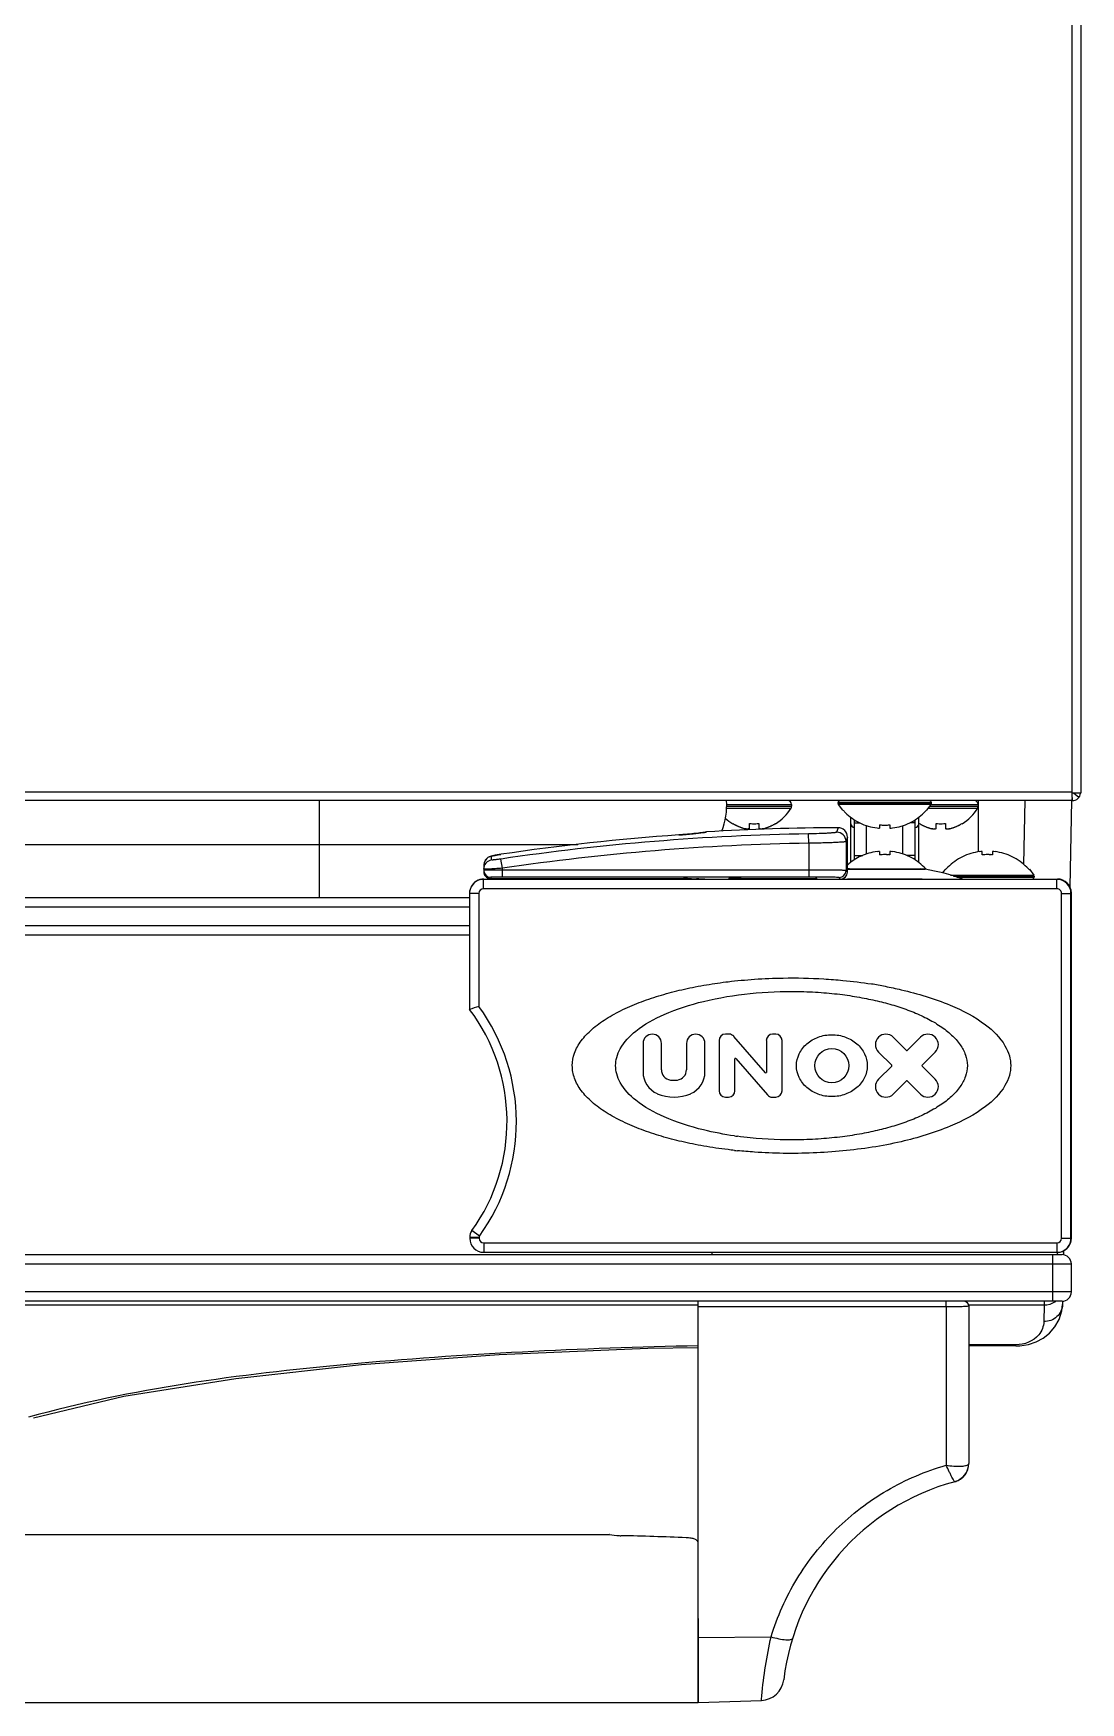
# Model space of a CAD drawing. Header units: millimetres. Extents: x 406 to 4339, y 342 to 2993.
# Drawn here: x 3182.7 to 3295, y 341.8 to 520.6 of the extents above; entities that cross this region are included whole.
import ezdxf

# ---------------------------------------------------------------- set-up
doc = ezdxf.new("R2010")
doc.units = ezdxf.units.MM
doc.header["$LTSCALE"] = 256.666667
doc.layers.get('0').update_dxf_attribs({"linetype": 'CONTINUOUS'})
doc.layers.add('ASSI', color=7, linetype='CONTINUOUS')
doc.layers.add('GEOM', color=7, linetype='CONTINUOUS')

msp = doc.modelspace()

# ---------------------------------------------------------------- linework, layer by layer
at = {"color": 9, "linetype": 'Continuous'}
for p, q in [((3294.08, 439.33), (3294.08, 987.53)), ((3294.08, 439.33), (2695.88, 439.33)), ((3213.35, 438.43), (3213.35, 428.03)), ((3278.98, 438.23), (3268.98, 438.23)), ((3288.98, 438.43), (3288.86, 431.62)), ((3278.98, 438.11), (3268.98, 438.11)), ((3278.94, 438), (3269.01, 438)), ((3270.33, 431.81), (3270.33, 436.64)), ((3277.63, 431.81), (3277.63, 436.64)), ((3270.73, 436.06), (3270.73, 436.36)), ((3270.73, 436.06), (3271.26, 436.06)), ((3270.73, 432.56), (3270.73, 436.06)), ((3272.03, 432.71), (3272.03, 435.74)), ((3275.93, 432.71), (3275.93, 435.74)), ((3277.22, 436.06), (3276.69, 436.06)), ((3277.23, 436.06), (3277.23, 436.36)), ((3277.23, 432.56), (3277.23, 436.06)), ((3277.68, 435.95), (3277.68, 435.98)), ((2748.88, 433.73), (3241.07, 433.73)), ((3270.73, 432.56), (3271.61, 432.56)), ((3270.73, 432.09), (3270.73, 432.56)), ((3276.43, 432.56), (3276.34, 432.56)), ((3277.23, 432.56), (3276.43, 432.56)), ((3277.23, 432.09), (3277.23, 432.56)), ((3281.01, 430.45), (3289.94, 430.45)), ((3281.35, 430.34), (3289.98, 430.34)), ((3281.71, 430.23), (3289.98, 430.23)), ((3229.46, 427.03), (2760.49, 427.03)), ((3229.46, 425.03), (2760.49, 425.03)), ((2695.98, 388.78), (3293.98, 388.78)), ((3291.98, 384.78), (3291.98, 389.78)), ((3293.98, 385.78), (2695.98, 385.78)), ((3291.07, 384.79), (3291.06, 384.36)), ((3280.56, 384.17), (3253.98, 384.17)), ((3280.56, 384.17), (3280.56, 367.21)), ((3291.06, 384.36), (3291.03, 382.6)), ((3288.04, 380.12), (3282.98, 380.12)), ((3288.04, 380), (3288.04, 380.12)), ((3253.98, 348.77), (3261.78, 348.83))]:
    msp.add_line(p, q, dxfattribs=at)
at = {"color": 7, "linetype": 'Continuous'}
for p, q in [((3294.98, 987.63), (3294.98, 439.23)), ((3293.98, 438.43), (2695.88, 438.43)), ((3283.98, 438.43), (3283.98, 438.03)), ((3293.98, 438.43), (3293.81, 429.2)), ((3294.08, 438.77), (3294.08, 439.33)), ((3294.98, 439.23), (3294.08, 439.23)), ((3294.08, 438.77), (3294.08, 438.43)), ((3294.78, 438.77), (3294.2, 439.23)), ((3269.48, 437.43), (3269.49, 437.43)), ((3269.48, 437.39), (3269.48, 437.43)), ((3278.46, 437.43), (3278.48, 437.43)), ((3278.48, 437.43), (3278.48, 437.39)), ((3283.98, 437.83), (3283.98, 433.03)), ((3257.68, 435.95), (3257.68, 435.98)), ((3259.48, 435.43), (3259.48, 435.98)), ((3260.48, 435.98), (3260.48, 435.43)), ((3262.28, 435.98), (3262.28, 435.95)), ((3273.43, 435.47), (3273.43, 435.84)), ((3274.53, 435.84), (3274.53, 435.47)), ((3279.48, 435.43), (3279.48, 435.98)), ((3280.48, 435.98), (3280.48, 435.43)), ((3282.28, 435.98), (3282.28, 435.95)), ((3273.43, 432.62), (3273.43, 432.99)), ((3274.53, 432.99), (3274.53, 432.62)), ((3284.43, 432.62), (3284.43, 432.99)), ((3285.53, 432.99), (3285.53, 432.62)), ((3278.48, 431.07), (3278.48, 431.05)), ((3280.48, 431.03), (3280.48, 431.07)), ((3289.48, 431.07), (3289.48, 431.03)), ((3292.44, 429.99), (3230.96, 429.99)), ((3277.98, 430.03), (3269.98, 430.03)), ((3280.49, 431.03), (3280.48, 431.03)), ((3289.48, 431.03), (3289.46, 431.03)), ((3229.46, 428.03), (2760.49, 428.03)), ((3229.46, 424.03), (2760.49, 424.03)), ((3293.98, 391.53), (3293.98, 401.01)), ((3255.48, 389.78), (3255.48, 390.03)), ((3292.48, 389.78), (3292.48, 390.03)), ((3293.13, 390.18), (3293.13, 389.78)), ((2696.98, 389.78), (3292.98, 389.78)), ((3293.98, 385.78), (3293.98, 388.78)), ((3292.98, 384.78), (2696.98, 384.78)), ((3253.98, 341.78), (3253.98, 384.78)), ((3293.04, 384.78), (3293.03, 384.45)), ((3282.98, 384.28), (3282.98, 367.39)), ((3292.21, 382.03), (3292.68, 382.83)), ((3292.68, 382.83), (3292.96, 383.76)), ((3292.96, 383.76), (3293.03, 384.45)), ((3290.95, 380.84), (3291.62, 381.37)), ((3291.62, 381.37), (3292.21, 382.03)), ((3232.64, 379.09), (3248.56, 379.75)), ((3248.56, 379.75), (3253.98, 379.84)), ((3288.04, 380), (3282.98, 380)), ((3288.04, 380), (3288.45, 380.02)), ((3288.45, 380.02), (3289.37, 380.16)), ((3289.37, 380.16), (3290.2, 380.44)), ((3290.2, 380.44), (3290.95, 380.84)), ((3204.4, 376.52), (3217.87, 378.02)), ((3217.87, 378.02), (3232.64, 379.09)), ((3192.38, 374.62), (3204.4, 376.52)), ((3182.7, 372.31), (3192.38, 374.62)), ((3253.98, 341.78), (3260.75, 342.01))]:
    msp.add_line(p, q, dxfattribs=at)
for centre, radius, start, end in [((3249.03, 437.97), 8, 339.455, 3.2946), ((3269.18, 438.23), 0.2, 90, 180), ((3278.78, 438.23), 0.2, 0, 90), ((3294.08, 439.33), 0.9, 270, 353.6203), ((3260.17, 440.05), 4.8, 226.7807, 238.6273), ((3259.78, 440.05), 4.8, 301.3727, 329.6988), ((3269.18, 438.11), 0.2, 180, 213.242), ((3273.78, 441.13), 5.67, 220.8174, 224.4834), ((3274.17, 441.13), 5.67, 315.5167, 319.1826), ((3278.78, 438.11), 0.2, 326.758, 360), ((3279.78, 440.05), 4.8, 301.3727, 329.6988), ((3260.16, 440.04), 4.75, 238.4659, 241.0313), ((3260.16, 440.03), 4.75, 241.0316, 241.9926), ((3260.16, 440.03), 4.75, 241.9926, 243.3187), ((3260.16, 440.03), 4.74, 243.3188, 244.4598), ((3260.15, 440.02), 4.74, 244.4598, 245.4278), ((3260.15, 440.02), 4.73, 245.4278, 246.6825), ((3260.15, 440.01), 4.73, 246.6826, 247.4526), ((3260.15, 440.01), 4.72, 247.4524, 248.9975), ((3260.15, 440), 4.72, 248.9977, 249.4819), ((3260.14, 439.99), 4.7, 249.4813, 251.5344), ((3260.14, 439.97), 4.68, 251.535, 252.6227), ((3260.13, 439.96), 4.67, 252.6228, 253.6051), ((3260.12, 439.93), 4.64, 253.6036, 255.6824), ((3259.23, 437.42), 2.01, 262.7259, 264.7415), ((3259.23, 437.4), 1.98, 264.7442, 265.3991), ((3259.23, 437.39), 1.97, 265.3984, 266.7833), ((3259.23, 437.38), 1.96, 266.7841, 267.6235), ((3259.23, 437.37), 1.96, 267.6234, 268.8455), ((3259.23, 437.37), 1.95, 268.8459, 270.9258), ((3259.23, 437.37), 1.95, 270.9261, 271.9964), ((3259.22, 437.38), 1.96, 271.9964, 273.0228), ((3259.22, 437.39), 1.97, 273.0233, 274.286), ((3259.22, 437.4), 1.98, 274.2856, 275.1372), ((3259.22, 437.42), 2.01, 275.1401, 277.2744), ((3259.98, 439.74), 3.79, 262.4006, 267.4511), ((3259.98, 439.72), 3.77, 267.455, 270), ((3259.98, 439.72), 3.77, 270, 272.545), ((3259.97, 439.74), 3.79, 272.5489, 277.5994), ((3260.73, 437.42), 2.01, 262.7256, 264.8598), ((3260.73, 437.4), 1.98, 264.8627, 265.7144), ((3260.73, 437.39), 1.97, 265.714, 266.9766), ((3260.73, 437.38), 1.96, 266.9771, 268.0037), ((3260.73, 437.37), 1.95, 268.0037, 269.0738), ((3260.73, 437.37), 1.95, 269.0741, 270.1995), ((3260.73, 437.37), 1.95, 270.1995, 271.1541), ((3260.73, 437.37), 1.95, 271.1545, 272.3767), ((3260.72, 437.38), 1.96, 272.3765, 273.2159), ((3260.72, 437.39), 1.97, 273.2167, 274.6016), ((3260.72, 437.4), 1.98, 274.6009, 275.2558), ((3260.72, 437.42), 2.01, 275.2585, 277.2741), ((3259.83, 439.93), 4.64, 284.3176, 286.3964), ((3259.82, 439.96), 4.67, 286.3949, 287.3772), ((3259.81, 439.97), 4.68, 287.3773, 288.465), ((3259.81, 439.99), 4.7, 288.4656, 290.5187), ((3259.8, 440), 4.72, 290.5181, 291.0023), ((3259.8, 440.01), 4.72, 291.0025, 292.5476), ((3259.8, 440.01), 4.73, 292.5474, 293.3174), ((3259.8, 440.02), 4.73, 293.3175, 294.5722), ((3259.8, 440.02), 4.74, 294.5722, 295.5402), ((3259.79, 440.03), 4.74, 295.5402, 296.6812), ((3259.79, 440.03), 4.75, 296.6813, 298.0074), ((3259.79, 440.03), 4.75, 298.0074, 298.9684), ((3259.79, 440.04), 4.75, 298.9687, 301.5341), ((3273.9, 441.79), 6.33, 263.1837, 265.7043), ((3273.97, 441.61), 5.8, 264.5771, 266.3852), ((3273.97, 441.63), 5.82, 266.3851, 268.1919), ((3273.98, 441.65), 5.84, 268.1917, 270.0001), ((3273.98, 441.63), 5.82, 269.9972, 275.4179), ((3274.05, 441.79), 6.33, 274.2958, 276.8163), ((3280.16, 440.03), 4.75, 241.9926, 243.3187), ((3280.16, 440.03), 4.74, 243.3188, 244.4598), ((3280.15, 440.02), 4.74, 244.4598, 245.4278), ((3280.15, 440.02), 4.73, 245.4278, 246.6825), ((3280.15, 440.01), 4.73, 246.6826, 247.4526), ((3280.15, 440.01), 4.72, 247.4524, 248.9975), ((3280.15, 440), 4.72, 248.9977, 249.4819), ((3280.14, 439.99), 4.7, 249.4813, 251.5344), ((3280.14, 439.97), 4.68, 251.535, 252.6227), ((3280.13, 439.96), 4.67, 252.6228, 253.6051), ((3280.12, 439.93), 4.64, 253.6036, 255.6824), ((3279.23, 437.42), 2.01, 262.7259, 264.7415), ((3279.23, 437.4), 1.98, 264.7442, 265.3991), ((3279.23, 437.39), 1.97, 265.3984, 266.7833), ((3279.23, 437.38), 1.96, 266.7841, 267.6235), ((3279.23, 437.37), 1.96, 267.6234, 268.8455), ((3279.23, 437.37), 1.95, 268.8459, 270.9258), ((3279.23, 437.37), 1.95, 270.9261, 271.9964), ((3279.22, 437.38), 1.96, 271.9964, 273.0228), ((3279.22, 437.39), 1.97, 273.0233, 274.286), ((3279.22, 437.4), 1.98, 274.2856, 275.1372), ((3279.22, 437.42), 2.01, 275.1401, 277.2744), ((3279.98, 439.74), 3.79, 262.4006, 267.4511), ((3279.98, 439.72), 3.77, 267.455, 272.545), ((3279.97, 439.74), 3.79, 272.5489, 277.5994), ((3280.73, 437.42), 2.01, 262.7256, 264.8598), ((3280.73, 437.4), 1.98, 264.8627, 265.7144), ((3280.73, 437.39), 1.97, 265.714, 266.9766), ((3280.73, 437.38), 1.96, 266.9771, 268.0037), ((3280.73, 437.37), 1.95, 268.0037, 269.0738), ((3280.73, 437.37), 1.95, 269.0741, 270.1995), ((3280.73, 437.37), 1.95, 270.1995, 271.1541), ((3280.73, 437.37), 1.95, 271.1545, 272.3767), ((3280.72, 437.38), 1.96, 272.3765, 273.2159), ((3280.72, 437.39), 1.97, 273.2167, 274.6016), ((3280.72, 437.4), 1.98, 274.6009, 275.2558), ((3280.72, 437.42), 2.01, 275.2585, 277.2741), ((3279.83, 439.93), 4.64, 284.3176, 286.3964), ((3279.82, 439.96), 4.67, 286.3949, 287.3772), ((3279.81, 439.97), 4.68, 287.3773, 288.465), ((3279.81, 439.99), 4.7, 288.4656, 290.5187), ((3279.8, 440), 4.72, 290.5181, 291.0023), ((3279.8, 440.01), 4.72, 291.0025, 292.5476), ((3279.8, 440.01), 4.73, 292.5474, 293.3174), ((3279.8, 440.02), 4.73, 293.3175, 294.5722), ((3279.8, 440.02), 4.74, 294.5722, 295.5402), ((3279.79, 440.03), 4.74, 295.5402, 296.6812), ((3279.79, 440.03), 4.75, 296.6813, 298.0074), ((3279.79, 440.03), 4.75, 298.0074, 298.9684), ((3279.79, 440.04), 4.75, 298.9687, 301.5341), ((3273.9, 426.67), 6.33, 94.2958, 96.8163), ((3274.05, 426.67), 6.33, 83.1837, 85.7043), ((3284.9, 426.67), 6.33, 94.2958, 96.8163), ((3285.05, 426.67), 6.33, 83.1837, 85.7043), ((3273.97, 426.82), 5.82, 89.9972, 95.4179), ((3273.98, 426.81), 5.84, 88.1917, 90.0001), ((3273.98, 426.82), 5.82, 86.3851, 88.1919), ((3273.98, 426.85), 5.8, 84.5771, 86.3852), ((3274.17, 427.33), 5.67, 42.3986, 44.4835), ((3274.17, 427.33), 5.66, 41.2659, 42.3987), ((3284.78, 427.33), 5.67, 135.5167, 139.1826), ((3284.97, 426.82), 5.82, 89.9972, 95.4179), ((3284.98, 426.81), 5.84, 88.1917, 90.0001), ((3284.98, 426.82), 5.82, 86.3851, 88.1919), ((3284.98, 426.85), 5.8, 84.5771, 86.3852), ((3285.17, 427.33), 5.67, 40.8174, 44.4834), ((3240.8, 443.11), 17.7, 312.3058, 312.4866), ((3289.78, 430.23), 0.2, 270, 360), ((3289.78, 430.34), 0.2, 0, 33.242), ((3292.44, 391.53), 1.51, 270.0151, 280.6683), ((3292.44, 391.52), 1.49, 280.6783, 281.288), ((3292.44, 391.53), 1.5, 281.2961, 0.0005), ((3292.48, 391.53), 1.5, 281.132, 360), ((3292.98, 388.78), 1, 0, 90), ((3282.48, 384.28), 0.5, 0, 89.9984), ((3292.98, 385.78), 1, 270, 360), ((3280.98, 367.39), 2, 285.0261, 360), ((3287.98, 341.31), 25, 105.0462, 173.3071), ((3260.66, 344.51), 2.5, 272, 353.3071)]:
    msp.add_arc(centre, radius, start, end, dxfattribs=at)
at = {"color": 9, "linetype": 'Continuous'}
for centre, radius, start, end in [((3270.73, 435.96), 0.4, 180, 270), ((3277.23, 435.96), 0.4, 270, 360), ((3280.17, 440.05), 4.8, 237.8632, 238.6273), ((3280.17, 440.05), 4.8, 237.9035, 238.6273), ((3280.16, 440.04), 4.75, 238.4659, 241.0313), ((3280.16, 440.03), 4.75, 241.0316, 241.9926), ((3291.12, 386.36), 1.98, 303.8868, 306.6258), ((3280.98, 367.32), 1.94, 285.0863, 299.7654), ((3280.99, 367.31), 1.92, 299.7854, 300.1137)]:
    msp.add_arc(centre, radius, start, end, dxfattribs=at)
at = {"color": 3, "linetype": 'Continuous'}
msp.add_arc((3280.98, 433.03), 3, 358.1896, 360, dxfattribs=at)
at = {"color": 7, "linetype": 'Continuous'}
msp.add_ellipse((3292.47, 391.53), major_axis=(1.5, 0), ratio=0.999848, start_param=-1.570796, end_param=0, dxfattribs=at)
for points, knots in [([(3294.03, 438.52), (3294.02, 438.5), (3294.01, 438.47), (3293.99, 438.43), (3293.98, 438.43)], [0, 0, 0, 0, 0.680679, 1, 1, 1, 1]), ([(3294.08, 438.77), (3294.07, 438.75), (3294.06, 438.66), (3294.04, 438.58), (3294.03, 438.52)], [0, 0, 0, 0, 0.299271, 1, 1, 1, 1]), ([(3269.74, 437.16), (3270.19, 436.7), (3271.25, 435.94), (3272.51, 435.57), (3273.15, 435.5)], [0, 0, 0, 0, 0.499968, 1, 1, 1, 1]), ([(3274.8, 435.5), (3275.44, 435.57), (3276.7, 435.94), (3277.76, 436.7), (3278.21, 437.16)], [0, 0, 0, 0, 0.500033, 1, 1, 1, 1]), ([(3273.15, 432.96), (3272.56, 432.89), (3271.41, 432.57), (3270.41, 431.92), (3269.97, 431.52)], [0, 0, 0, 0, 0.500032, 1, 1, 1, 1]), ([(3278.21, 431.29), (3277.76, 431.75), (3276.7, 432.52), (3275.44, 432.88), (3274.8, 432.96)], [0, 0, 0, 0, 0.499968, 1, 1, 1, 1]), ([(3284.15, 432.96), (3283.51, 432.88), (3282.25, 432.52), (3281.19, 431.75), (3280.74, 431.29)], [0, 0, 0, 0, 0.500033, 1, 1, 1, 1]), ([(3289.21, 431.29), (3288.76, 431.75), (3287.7, 432.52), (3286.44, 432.88), (3285.8, 432.96)], [0, 0, 0, 0, 0.499968, 1, 1, 1, 1])]:
    msp.add_open_spline(points, degree=3, knots=knots, dxfattribs=at)
at = {"color": 9, "linetype": 'Continuous'}
for points, knots in [([(3270.73, 436.06), (3270.73, 436.06), (3270.73, 436.06), (3270.73, 436.06), (3270.73, 436.06)], [0, 0, 0, 0, 0.447982, 1, 1, 1, 1]), ([(3277.22, 436.06), (3277.22, 436.06), (3277.22, 436.06), (3277.23, 436.06), (3277.23, 436.06)], [0, 0, 0, 0, 0.447982, 1, 1, 1, 1]), ([(3280.56, 384.17), (3280.56, 384.24), (3280.56, 384.38), (3280.56, 384.55), (3280.56, 384.66), (3280.55, 384.72), (3280.55, 384.75), (3280.55, 384.78), (3280.54, 384.78)], [0, 0, 0, 0, 0.363496, 0.69091, 0.820342, 0.917787, 0.978486, 1, 1, 1, 1]), ([(3282.98, 384.28), (3282.98, 384.27), (3282.96, 384.26), (3282.9, 384.25), (3282.77, 384.23), (3282.55, 384.22), (3282.26, 384.2), (3281.9, 384.19), (3281.33, 384.17), (3280.87, 384.17), (3280.56, 384.17)], [0, 0, 0, 0, 0.006411, 0.02107, 0.077182, 0.167991, 0.290639, 0.44097, 0.613661, 1, 1, 1, 1]), ([(3293.03, 384.45), (3293.02, 383.97), (3292.56, 382.96), (3291.53, 382.6), (3291.03, 382.6)], [0, 0, 0, 0, 0.489095, 1, 1, 1, 1]), ([(3291.03, 382.6), (3291.02, 382.1), (3290.45, 380.69), (3288.93, 380.12), (3288.04, 380.12)], [0, 0, 0, 0, 0.363127, 1, 1, 1, 1]), ([(3253.97, 380.01), (3241.4, 379.75), (3217.34, 378.61), (3193.28, 375.43), (3182.17, 372.36)], [0, 0, 0, 0, 0.521653, 1, 1, 1, 1]), ([(3261.78, 348.83), (3262.44, 350.99), (3264.32, 355.17), (3268.59, 360.57), (3274.09, 364.77), (3278.35, 366.58), (3280.56, 367.21)], [0, 0, 0, 0, 0.247817, 0.49717, 0.748035, 1, 1, 1, 1]), ([(3280.56, 367.21), (3280.83, 367.17), (3281.34, 367.12), (3282.04, 367.1), (3282.56, 367.14), (3282.85, 367.22), (3282.93, 367.3)], [0, 0, 0, 0, 0.341701, 0.64041, 0.86582, 1, 1, 1, 1]), ([(3281.49, 365.45), (3281.47, 365.45), (3281.43, 365.5), (3281.37, 365.58), (3281.28, 365.74), (3281.17, 365.95), (3281.04, 366.21), (3280.83, 366.63), (3280.68, 366.97), (3280.56, 367.21)], [0, 0, 0, 0, 0.022988, 0.07935, 0.168957, 0.289382, 0.437187, 0.608137, 1, 1, 1, 1]), ([(3282.93, 367.3), (3282.92, 366.97), (3282.73, 366.3), (3282.24, 365.81), (3281.95, 365.65)], [0, 0, 0, 0, 0.50232, 1, 1, 1, 1]), ([(3282.93, 367.3), (3282.94, 367.31), (3282.96, 367.33), (3282.98, 367.36), (3282.98, 367.39)], [0, 0, 0, 0, 0.298397, 1, 1, 1, 1]), ([(3260.75, 342.01), (3260.76, 342.18), (3260.97, 344.47), (3261.32, 346.75), (3261.78, 348.83)], [0, 0, 0, 0, 0.072399, 1, 1, 1, 1]), ([(3261.78, 348.83), (3262.06, 348.75), (3262.58, 348.62), (3263.21, 348.52), (3263.63, 348.51), (3263.86, 348.52), (3264.06, 348.58), (3264.08, 348.66)], [0, 0, 0, 0, 0.371225, 0.681867, 0.802391, 0.895372, 1, 1, 1, 1])]:
    msp.add_open_spline(points, degree=3, knots=knots, dxfattribs=at)
msp.add_open_spline([(3292.23, 384.71), (3291.89, 384.49), (3291.47, 384.36), (3291.06, 384.36)], degree=3, dxfattribs=at)
at = {"layer": 'ASSI', "color": 7, "linetype": 'Continuous'}
for p, q in [((3268.98, 438.11), (3268.98, 438.23)), ((3278.98, 438.11), (3278.98, 438.23)), ((3263.98, 438.03), (3263.98, 437.83)), ((3269.47, 437.39), (3269.01, 438)), ((3278.48, 437.39), (3278.94, 438)), ((3283.98, 438.03), (3283.98, 437.83)), ((3270.18, 431.13), (3277.77, 431.13)), ((3278.29, 431.09), (3277.77, 431.13)), ((3289.48, 431.07), (3289.94, 430.45)), ((3289.98, 430.34), (3289.98, 430.23)), ((2745.5, 359.78), (3244.45, 359.78)), ((3253.98, 350.78), (3253.98, 341.78)), ((2735.98, 341.78), (3253.98, 341.78))]:
    msp.add_line(p, q, dxfattribs=at)
at = {"layer": 'ASSI', "color": 9, "linetype": 'Continuous'}
for p, q in [((3257.02, 438.03), (3263.98, 438.03)), ((3257.02, 437.63), (3263.92, 437.63)), ((3257.03, 437.83), (3263.98, 437.83)), ((3278.66, 437.63), (3283.92, 437.63)), ((3278.81, 437.83), (3283.98, 437.83)), ((3278.95, 438.03), (3283.98, 438.03)), ((3269.98, 431.09), (3278.29, 431.09))]:
    msp.add_line(p, q, dxfattribs=at)
at = {"layer": 'ASSI', "color": 7, "linetype": 'Continuous'}
for centre, radius, start, end in [((3263.58, 438.03), 0.4, 0, 90), ((3283.58, 438.03), 0.4, 0, 90), ((3260.17, 440.05), 4.8, 226.7472, 238.6273), ((3259.78, 440.05), 4.8, 301.3727, 329.6988), ((3263.58, 437.83), 0.4, 329.6988, 360), ((3279.78, 440.05), 4.8, 301.3727, 329.6988), ((3283.58, 437.83), 0.4, 329.6988, 360), ((3270.18, 428.13), 3, 90, 93.8721), ((3273.98, 406.46), 25, 70.4883, 80.0581), ((3274.18, 427.33), 5.7, 40.7413, 40.9664), ((3284.78, 427.33), 5.7, 139.0336, 143.9746)]:
    msp.add_arc(centre, radius, start, end, dxfattribs=at)
at = {"layer": 'GEOM', "color": 7, "linetype": 'Continuous'}
for p, q in [((3252.32, 434.79), (3251.91, 434.75)), ((3252.58, 434.81), (3252.32, 434.79)), ((3252.83, 434.83), (3252.58, 434.81)), ((3253.06, 434.85), (3252.83, 434.83)), ((3253.28, 434.87), (3253.06, 434.85)), ((3253.49, 434.89), (3253.28, 434.87)), ((3253.68, 434.91), (3253.49, 434.89)), ((3253.85, 434.92), (3253.68, 434.91)), ((3254.01, 434.94), (3253.85, 434.92)), ((3254.16, 434.96), (3254.01, 434.94)), ((3254.28, 434.98), (3254.16, 434.96)), ((3254.39, 434.99), (3254.28, 434.98)), ((3254.48, 435), (3254.39, 434.99)), ((3254.55, 435.02), (3254.48, 435)), ((3254.6, 435.03), (3254.55, 435.02)), ((3254.87, 435.08), (3254.57, 435.01)), ((3254.63, 435.03), (3254.6, 435.03)), ((3254.63, 435.03), (3254.63, 435.03)), ((3254.87, 435.08), (3254.88, 435.08)), ((3269.98, 430.78), (3269.98, 434.53)), ((3231.01, 431.76), (3230.98, 431.55)), ((3230.98, 431.55), (3230.98, 431.48)), ((3230.98, 431.48), (3230.98, 430.84)), ((3231.09, 431.94), (3231.01, 431.76)), ((3231.19, 432.1), (3231.09, 431.94)), ((3231.3, 432.23), (3231.19, 432.1)), ((3231.43, 432.32), (3231.3, 432.23)), ((3231.56, 432.4), (3231.43, 432.32)), ((3231.68, 432.45), (3231.56, 432.4)), ((3231.79, 432.48), (3231.68, 432.45)), ((3231.91, 432.51), (3231.79, 432.48)), ((3232.05, 432.54), (3231.91, 432.51)), ((3232.22, 432.57), (3232.05, 432.54)), ((3232.41, 432.61), (3232.22, 432.57)), ((3232.64, 432.65), (3232.41, 432.61)), ((3232.83, 432.67), (3232.64, 432.65)), ((3230.98, 430.83), (3230.98, 430.84)), ((3230.98, 430.83), (3230.98, 430.8)), ((3230.98, 430.8), (3231, 430.66)), ((3230.98, 430.03), (3269.98, 430.03)), ((3231, 430.66), (3231.04, 430.53)), ((3231.04, 430.53), (3231.11, 430.41)), ((3231.11, 430.41), (3231.19, 430.31)), ((3231.19, 430.31), (3231.28, 430.23)), ((3231.28, 430.23), (3231.38, 430.17)), ((3231.38, 430.17), (3231.48, 430.13)), ((3231.48, 430.13), (3231.57, 430.1)), ((3231.57, 430.1), (3231.65, 430.09)), ((3231.65, 430.09), (3231.7, 430.09)), ((3231.7, 430.09), (3231.75, 430.08)), ((3231.75, 430.08), (3231.88, 430.08)), ((3231.88, 430.08), (3231.95, 430.08)), ((3231.95, 430.08), (3232.15, 430.07)), ((3232.15, 430.07), (3232.4, 430.07)), ((3232.4, 430.07), (3232.7, 430.07)), ((3232.7, 430.07), (3251.98, 430.07)), ((3251.98, 430.07), (3252.39, 430.07)), ((3252.39, 430.07), (3252.89, 430.06)), ((3252.89, 430.06), (3253.33, 430.06)), ((3253.33, 430.06), (3253.72, 430.06)), ((3253.72, 430.06), (3254.03, 430.05)), ((3254.03, 430.05), (3254.28, 430.05)), ((3254.28, 430.05), (3254.46, 430.04)), ((3254.46, 430.04), (3254.58, 430.03)), ((3254.58, 430.03), (3254.61, 430.03)), ((3254.68, 430.03), (3254.61, 430.03)), ((3277.98, 430.03), (3292.48, 430.03)), ((3229.47, 428.72), (3229.46, 428.49)), ((3229.46, 428.49), (3229.46, 416.05)), ((3229.56, 429.03), (3229.47, 428.72)), ((3229.62, 429.16), (3229.63, 429.2)), ((3293.98, 401.01), (3293.98, 428.53)), ((3257.28, 413.4), (3256.89, 413.4)), ((3262.29, 413.4), (3261.95, 413.4)), ((3248.06, 412.42), (3248.06, 409.35)), ((3250.03, 409.6), (3250.03, 412.42)), ((3252.73, 412.42), (3252.73, 409.6)), ((3254.7, 409.35), (3254.7, 412.42)), ((3256.22, 412.73), (3256.22, 407.33)), ((3261.18, 409.27), (3257.79, 413.17)), ((3261.28, 412.73), (3261.28, 409.31)), ((3262.96, 407.33), (3262.96, 412.73)), ((3273.3, 411.48), (3274.72, 410.07)), ((3276.31, 411.66), (3274.89, 413.07)), ((3277.8, 413.07), (3276.39, 411.66)), ((3277.98, 410.07), (3279.39, 411.48)), ((3257.9, 407.33), (3257.9, 410.75)), ((3258, 410.78), (3261.39, 406.89)), ((3274.72, 409.99), (3273.3, 408.57)), ((3279.39, 408.57), (3277.98, 409.99)), ((3274.89, 406.98), (3276.31, 408.4)), ((3276.39, 408.4), (3277.8, 406.98)), ((3256.89, 406.65), (3257.23, 406.65)), ((3261.9, 406.65), (3262.29, 406.65)), ((3229.48, 391.62), (3229.48, 391.53)), ((3230.98, 390.03), (3292.47, 390.03)), ((3244.44, 359.78), (3244.45, 359.78)), ((3244.45, 359.78), (3244.44, 359.78))]:
    msp.add_line(p, q, dxfattribs=at)
at = {"layer": 'GEOM', "color": 9, "linetype": 'Continuous'}
for p, q in [((3251.91, 434.75), (3251.91, 434.75)), ((3265.82, 433.86), (3265.8, 434.86)), ((3268.97, 435.53), (3268.81, 435.05)), ((3265.82, 433.86), (3265.82, 430.24)), ((3269.98, 434.53), (3269.82, 434.05)), ((3269.82, 434.05), (3269.82, 430.94)), ((3231.83, 432.07), (3231.83, 432.47)), ((3232.83, 432.67), (3232.83, 432.67)), ((3232.98, 431.18), (3232.83, 432.17)), ((3232.98, 430.24), (3232.98, 431.18)), ((3230.96, 429.99), (3230.98, 430.03)), ((3230.96, 428.99), (3230.96, 429.99)), ((3231.73, 430.22), (3231.73, 430.09)), ((3265.82, 430.99), (3232.98, 430.99)), ((3265.82, 430.24), (3232.98, 430.24)), ((3251.98, 430.07), (3252.25, 430.07)), ((3252.25, 430.07), (3252.41, 430.07)), ((3252.81, 430.07), (3252.92, 430.06)), ((3253.26, 430.06), (3253.38, 430.06)), ((3253.38, 430.06), (3253.52, 430.06)), ((3253.52, 430.06), (3253.55, 430.06)), ((3253.55, 430.06), (3253.67, 430.06)), ((3253.67, 430.06), (3253.77, 430.06)), ((3254.03, 430.05), (3254.05, 430.05)), ((3257.27, 430.07), (3257.23, 430.03)), ((3258.56, 430.08), (3265.39, 430.08)), ((3258.56, 430.03), (3258.56, 430.08)), ((3265.39, 430.03), (3265.39, 430.08)), ((3266.72, 430.03), (3266.68, 430.07)), ((3269.23, 430.03), (3269.07, 430.19)), ((3269.98, 430.78), (3269.82, 430.94)), ((3292.48, 430.03), (3292.44, 429.99)), ((3292.44, 428.99), (3292.44, 429.99)), ((3230.46, 428.49), (3229.46, 428.49)), ((3230.46, 428.49), (3230.46, 416.38)), ((3292.44, 428.99), (3230.96, 428.99)), ((3292.94, 428.49), (3293.94, 428.49)), ((3292.94, 391.53), (3292.94, 428.49)), ((3293.98, 428.53), (3293.94, 428.49)), ((3293.94, 391.53), (3293.94, 428.49)), ((3230.52, 391.76), (3229.71, 392.35)), ((3230.48, 391.62), (3229.48, 391.62)), ((3230.48, 391.53), (3229.48, 391.53)), ((3230.48, 391.62), (3230.48, 391.53)), ((3230.98, 391.03), (3292.44, 391.03)), ((3230.98, 391.03), (3230.98, 390.03)), ((3292.44, 391.03), (3292.44, 390.03)), ((3292.94, 391.53), (3293.98, 391.53)), ((3253.98, 384.36), (2939.47, 384.36)), ((3291.06, 384.36), (3282.98, 384.36))]:
    msp.add_line(p, q, dxfattribs=at)
at = {"layer": 'GEOM', "color": 7, "linetype": 'Continuous'}
msp.add_circle((3268.3, 410.03), 1.83, dxfattribs=at)
at = {"layer": 'GEOM', "color": 9, "linetype": 'Continuous'}
for centre, radius, start, end in [((3269.98, 180.53), 254.37, 90.9402, 98.397), ((3269.98, 180.53), 254.87, 94.0654, 98.3804), ((3253.54, 441.5), 6.56, 278.8246, 279.0672), ((3253.67, 440.63), 5.69, 279.063, 279.4902), ((3268.82, 434.05), 1, 0.1049, 90.2258), ((3269.98, 180.53), 253.37, 90.9402, 98.397), ((3231.97, 431.08), 0.999, 98.5692, 179.9632), ((3231.98, 431.48), 1, 163.8126, 179.9515), ((3231.98, 431.48), 1, 148.807, 163.742), ((3231.97, 431.48), 0.994, 146.0297, 148.7811), ((3231.97, 431.48), 1, 98.5758, 146.0347), ((3231.73, 430.97), 0.75, 180.0108, 269.9979), ((3252.01, 284.72), 145.35, 89.6837, 89.8411), ((3252.52, 428.57), 1.5, 76.8451, 81.4984), ((3252.16, 310.4), 119.66, 89.4744, 89.6367), ((3252.9, 371.55), 58.52, 88.886, 89.1402), ((3252.67, 429.95), 1.54, 2.9241, 3.6395), ((3257.27, 429.07), 1.01, 73.9505, 89.969), ((3266.68, 429.07), 1.01, 90.0315, 106.0593), ((3269.07, 430.94), 0.75, 270.0275, 359.9725), ((3292.44, 428.49), 1.5, 0.0128, 89.9872), ((3230.96, 428.49), 0.5, 90.0051, 180.0014), ((3292.44, 428.49), 0.5, 359.9964, 90.0036), ((3213.48, 404.03), 21, 324.2687, 36.0314), ((3230.73, 391.62), 0.25, 144.2687, 180), ((3230.98, 391.53), 0.5, 180, 270), ((3292.44, 391.53), 0.5, 269.9957, 359.9956)]:
    msp.add_arc(centre, radius, start, end, dxfattribs=at)
at = {"layer": 'GEOM', "color": 7, "linetype": 'Continuous'}
for centre, radius, start, end in [((3269.98, 180.53), 254.87, 94.0654, 98.3804), ((3269.98, 180.53), 255, 90.2254, 93.3927), ((3268.98, 434.53), 1, 359.9969, 90.2204), ((3230.96, 428.49), 1.5, 145.0197, 149.7466), ((3230.96, 428.49), 1.5, 89.9947, 145.0173), ((3231.73, 430.84), 0.75, 180.7743, 269.9979), ((3252.52, 428.57), 1.51, 75.6368, 81.4316), ((3258.66, 355.7), 74.38, 90.0733, 91.0681), ((3269.23, 430.78), 0.75, 270.0029, 359.9971), ((3292.48, 428.53), 1.5, 359.9968, 90.0032), ((3230.96, 428.49), 1.5, 153.4337, 158.9538), ((3230.96, 428.49), 1.5, 149.7466, 153.4338), ((3265.29, 372.41), 46.93, 79.2897, 81.0954), ((3270.52, 293.16), 129.57, 108.0105, 108.4761), ((3213.48, 404.03), 20, 324.2687, 36.953), ((3249.05, 412.42), 0.984, 0, 180), ((3253.71, 412.42), 0.984, 0, 180), ((3256.89, 412.73), 0.675, 90, 180), ((3257.28, 412.73), 0.675, 41, 90), ((3261.95, 412.73), 0.675, 90, 180), ((3262.29, 412.73), 0.675, 0, 90), ((3274.1, 412.28), 1.12, 45, 225), ((3278.6, 412.28), 1.12, 315, 135), ((3276.35, 411.7), 0.0562, 225, 315), ((3251.15, 409.6), 1.12, 180, 262.3377), ((3251.6, 409.6), 1.12, 277.6623, 360), ((3257.96, 410.75), 0.0562, 41, 180), ((3274.68, 410.03), 0.0562, 315, 45), ((3278.02, 410.03), 0.0562, 135, 225), ((3250.59, 409.35), 2.53, 180, 246.4218), ((3251.38, 411.27), 2.81, 262.3377, 277.6623), ((3252.17, 409.35), 2.53, 293.5782, 360), ((3261.22, 409.31), 0.0562, 221, 360), ((3274.1, 407.78), 1.12, 135, 315), ((3276.35, 408.36), 0.0562, 45, 135), ((3278.6, 407.78), 1.12, 225, 45), ((3251.38, 411.15), 4.5, 246.4218, 293.5782), ((3256.89, 407.33), 0.675, 180, 270), ((3257.23, 407.33), 0.675, 270, 360), ((3261.9, 407.33), 0.675, 221, 270), ((3262.29, 407.33), 0.675, 270, 360), ((3263.43, 441.08), 38.97, 261.8034, 262.2429), ((3263.65, 454.66), 54.02, 263.8591, 264.176), ((3230.73, 391.62), 1.25, 144.2687, 180), ((3230.98, 391.53), 1.5, 180, 270), ((3245.91, 368.82), 9.16, 260.8143, 267.4365), ((3245.89, 368.58), 8.92, 267.4616, 268.6982)]:
    msp.add_arc(centre, radius, start, end, dxfattribs=at)
for centre, major_axis, ratio, start_param, end_param in [((3230.98, 428.53), (0.67, 1.34), 0.99981, 0.463541, 1.570898), ((3235.48, 350.78), (64.04, 0), 0.140541, 1.298727, 1.410568)]:
    msp.add_ellipse(centre, major_axis=major_axis, ratio=ratio, start_param=start_param, end_param=end_param, dxfattribs=at)
at = {"layer": 'GEOM', "color": 9, "linetype": 'Continuous'}
for points, knots in [([(3251.91, 434.75), (3252.42, 434.79), (3253.3, 434.86), (3254.18, 434.95), (3254.54, 435.01)], [0, 0, 0, 0, 0.579312, 1, 1, 1, 1]), ([(3254.61, 435.02), (3254.64, 435.02), (3254.73, 435.04), (3254.83, 435.06), (3254.88, 435.08)], [0, 0, 0, 0, 0.337471, 1, 1, 1, 1]), ([(3268.81, 435.05), (3268.81, 435.04), (3268.78, 435.03), (3268.74, 435.02), (3268.66, 435), (3268.51, 434.98), (3268.25, 434.96), (3267.88, 434.93), (3267.44, 434.91), (3266.73, 434.88), (3266.18, 434.87), (3265.8, 434.86)], [0, 0, 0, 0, 0.008158, 0.024672, 0.050088, 0.084302, 0.177954, 0.302274, 0.45262, 0.623359, 1, 1, 1, 1]), ([(3269.82, 434.05), (3269.81, 434.04), (3269.78, 434.03), (3269.72, 434.02), (3269.62, 434), (3269.41, 433.98), (3269.08, 433.96), (3268.59, 433.93), (3267.99, 433.91), (3267.31, 433.89), (3266.58, 433.87), (3266.07, 433.87), (3265.82, 433.86)], [0, 0, 0, 0, 0.007434, 0.023588, 0.048758, 0.082787, 0.176209, 0.300482, 0.450993, 0.622117, 0.807439, 1, 1, 1, 1]), ([(3232.98, 431.18), (3232.72, 431.16), (3232.35, 431.14), (3231.88, 431.11), (3231.58, 431.09), (3231.33, 431.08), (3231.17, 431.08), (3231.07, 431.08), (3231.02, 431.08), (3230.99, 431.08), (3230.98, 431.08), (3230.98, 431.09)], [0, 0, 0, 0, 0.38229, 0.555071, 0.706587, 0.830946, 0.92334, 0.956386, 0.980231, 0.994689, 1, 1, 1, 1]), ([(3231.83, 432.47), (3231.83, 432.48), (3231.86, 432.49), (3231.91, 432.51), (3232.01, 432.53), (3232.13, 432.55), (3232.28, 432.58), (3232.52, 432.63), (3232.7, 432.65), (3232.83, 432.67)], [0, 0, 0, 0, 0.023133, 0.082387, 0.176287, 0.301099, 0.451932, 0.622998, 1, 1, 1, 1]), ([(3232.83, 432.17), (3232.7, 432.15), (3232.52, 432.13), (3232.28, 432.1), (3232.13, 432.08), (3232.01, 432.07), (3231.91, 432.06), (3231.86, 432.06), (3231.83, 432.07), (3231.83, 432.07)], [0, 0, 0, 0, 0.380794, 0.553351, 0.704997, 0.829661, 0.92233, 0.979392, 1, 1, 1, 1]), ([(3232.98, 430.99), (3232.72, 430.99), (3232.35, 430.99), (3231.88, 430.99), (3231.58, 430.99), (3231.36, 430.98), (3231.22, 430.98), (3231.13, 430.98), (3231.07, 430.98), (3231.02, 430.98), (3231, 430.97), (3230.98, 430.97), (3230.98, 430.97)], [0, 0, 0, 0, 0.382614, 0.555448, 0.706958, 0.831298, 0.881747, 0.923705, 0.956771, 0.980633, 0.995059, 1, 1, 1, 1]), ([(3232.98, 430.24), (3232.82, 430.24), (3232.58, 430.24), (3232.29, 430.24), (3232.1, 430.24), (3231.95, 430.23), (3231.84, 430.23), (3231.78, 430.23), (3231.75, 430.23), (3231.74, 430.22), (3231.73, 430.22), (3231.73, 430.22)], [0, 0, 0, 0, 0.382491, 0.555272, 0.706738, 0.831043, 0.92344, 0.956519, 0.980406, 0.994882, 1, 1, 1, 1]), ([(3231.73, 430.09), (3231.73, 430.09), (3231.74, 430.09), (3231.75, 430.08), (3231.78, 430.08), (3231.84, 430.08), (3231.95, 430.08), (3232.1, 430.07), (3232.29, 430.07), (3232.58, 430.07), (3232.82, 430.07), (3232.98, 430.07)], [0, 0, 0, 0, 0.005119, 0.019594, 0.043479, 0.076557, 0.168956, 0.293263, 0.444729, 0.617511, 1, 1, 1, 1]), ([(3254.05, 430.05), (3254.13, 430.05), (3254.34, 430.04), (3254.55, 430.04), (3254.68, 430.03)], [0, 0, 0, 0, 0.353185, 1, 1, 1, 1]), ([(3269.82, 430.94), (3269.81, 430.94), (3269.78, 430.94), (3269.72, 430.95), (3269.62, 430.95), (3269.48, 430.96), (3269.31, 430.96), (3269.02, 430.97), (3268.59, 430.98), (3267.99, 430.98), (3267.31, 430.99), (3266.58, 430.99), (3266.07, 430.99), (3265.82, 430.99)], [0, 0, 0, 0, 0.006544, 0.022344, 0.047336, 0.081283, 0.123882, 0.174721, 0.299163, 0.449941, 0.621391, 0.807071, 1, 1, 1, 1]), ([(3269.07, 430.19), (3269.06, 430.19), (3269.03, 430.19), (3268.99, 430.2), (3268.9, 430.2), (3268.74, 430.21), (3268.47, 430.22), (3268.07, 430.23), (3267.58, 430.23), (3266.82, 430.24), (3266.23, 430.24), (3265.82, 430.24)], [0, 0, 0, 0, 0.006622, 0.022452, 0.047461, 0.081416, 0.174853, 0.299281, 0.450035, 0.621457, 1, 1, 1, 1])]:
    msp.add_open_spline(points, degree=3, knots=knots, dxfattribs=at)
for points in [[(3257.27, 430.07), (3257.42, 430.07), (3257.57, 430.06), (3257.71, 430.03)], [(3266.24, 430.03), (3266.38, 430.06), (3266.53, 430.07), (3266.68, 430.07)]]:
    msp.add_open_spline(points, degree=3, dxfattribs=at)
at = {"layer": 'GEOM', "color": 7, "linetype": 'Continuous'}
for points, knots in [([(3265.39, 430.08), (3265.51, 430.08), (3265.95, 430.08), (3266.38, 430.08), (3266.68, 430.07)], [0, 0, 0, 0, 0.290197, 1, 1, 1, 1]), ([(3240.48, 410.03), (3240.48, 410.49), (3240.66, 411.44), (3241.42, 412.78), (3242.6, 414), (3244.12, 415.11), (3245.91, 416.08), (3247.91, 416.92), (3249.67, 417.5), (3251.12, 417.9), (3252.23, 418.18), (3253.38, 418.42), (3254.95, 418.72), (3256.15, 418.9), (3256.94, 419)], [0, 0, 0, 0, 0.068683, 0.143337, 0.227485, 0.321709, 0.424613, 0.533781, 0.646463, 0.703294, 0.760039, 0.818239, 0.879606, 1, 1, 1, 1]), ([(3256.94, 419), (3257.02, 419.01), (3258.04, 419.13), (3260.08, 419.32), (3263.51, 419.47), (3265.99, 419.41), (3267.44, 419.33)], [0, 0, 0, 0, 0.021965, 0.2942, 0.584416, 1, 1, 1, 1]), ([(3267.44, 419.33), (3268.13, 419.28), (3269.83, 419.15), (3271.54, 418.94), (3272.55, 418.78)], [0, 0, 0, 0, 0.399619, 1, 1, 1, 1]), ([(3245.12, 410.03), (3245.12, 410.33), (3245.21, 410.96), (3245.79, 412.33), (3247.47, 414.07), (3250.56, 415.76), (3254.72, 417.08), (3259.57, 417.86), (3263.8, 418.04), (3267.1, 417.89), (3269.37, 417.67), (3271.15, 417.39), (3272.47, 417.13), (3273.39, 416.92), (3274.29, 416.69), (3275.45, 416.35), (3276.87, 415.86), (3278.47, 415.15), (3279.91, 414.32), (3281.13, 413.38), (3282.07, 412.35), (3282.68, 411.22), (3282.83, 410.42), (3282.83, 410.03)], [0, 0, 0, 0, 0.020408, 0.043254, 0.101075, 0.180999, 0.282803, 0.398594, 0.516256, 0.572147, 0.624595, 0.672914, 0.6954, 0.716739, 0.737559, 0.758427, 0.799868, 0.840135, 0.878261, 0.913403, 0.94509, 0.97355, 1, 1, 1, 1]), ([(3274.01, 418.53), (3274.59, 418.42), (3276.96, 417.92), (3280.68, 416.81), (3284.52, 414.82), (3286.64, 412.77), (3287.37, 411.13), (3287.48, 410.38), (3287.48, 410.03)], [0, 0, 0, 0, 0.103475, 0.430675, 0.685486, 0.8669, 0.937435, 1, 1, 1, 1]), ([(3264.51, 410.03), (3264.51, 410.46), (3264.72, 411.36), (3265.58, 412.46), (3266.84, 413.18), (3268.3, 413.43), (3269.77, 413.18), (3271.03, 412.46), (3271.89, 411.36), (3272.1, 410.46), (3272.1, 410.03)], [0, 0, 0, 0, 0.117152, 0.239047, 0.367351, 0.5, 0.632649, 0.760953, 0.882848, 1, 1, 1, 1]), ([(3257.87, 400.95), (3257.64, 400.98), (3256.53, 401.1), (3255.03, 401.32), (3253.38, 401.63), (3252.23, 401.88), (3251.12, 402.15), (3249.67, 402.56), (3247.91, 403.14), (3245.91, 403.98), (3244.12, 404.95), (3242.6, 406.06), (3241.42, 407.28), (3240.66, 408.61), (3240.48, 409.57), (3240.48, 410.03)], [0, 0, 0, 0, 0.033682, 0.159739, 0.21836, 0.273957, 0.328165, 0.382453, 0.490095, 0.59438, 0.692681, 0.782691, 0.863075, 0.934389, 1, 1, 1, 1]), ([(3257.87, 402.5), (3256.76, 402.66), (3254.18, 403.15), (3250.56, 404.3), (3247.47, 405.99), (3245.79, 407.72), (3245.21, 409.1), (3245.12, 409.73), (3245.12, 410.03)], [0, 0, 0, 0, 0.214505, 0.497268, 0.71926, 0.879859, 0.943317, 1, 1, 1, 1]), ([(3287.48, 410.03), (3287.48, 409.67), (3287.37, 408.92), (3286.64, 407.29), (3284.52, 405.24), (3280.68, 403.25), (3275.5, 401.69), (3269.47, 400.77), (3264.19, 400.56), (3260.42, 400.72), (3258.79, 400.86), (3258.17, 400.92)], [0, 0, 0, 0, 0.032239, 0.068586, 0.162068, 0.293372, 0.461977, 0.654451, 0.850288, 0.943313, 1, 1, 1, 1]), ([(3282.83, 410.03), (3282.83, 409.64), (3282.68, 408.84), (3282.07, 407.71), (3281.13, 406.67), (3279.91, 405.74), (3278.47, 404.91), (3276.87, 404.2), (3275.45, 403.71), (3274.29, 403.37), (3273.39, 403.13), (3272.47, 402.93), (3271.15, 402.66), (3269.37, 402.39), (3267.1, 402.16), (3263.8, 402.02), (3260.8, 402.14), (3258.63, 402.4), (3258.17, 402.46)], [0, 0, 0, 0, 0.041776, 0.086726, 0.136772, 0.192276, 0.252491, 0.316089, 0.381542, 0.414501, 0.447384, 0.481087, 0.516602, 0.592917, 0.675754, 0.764028, 0.949863, 1, 1, 1, 1]), ([(3272.1, 410.03), (3272.1, 409.59), (3271.89, 408.7), (3271.03, 407.6), (3269.77, 406.88), (3268.3, 406.63), (3266.84, 406.88), (3265.58, 407.6), (3264.72, 408.7), (3264.51, 409.59), (3264.51, 410.03)], [0, 0, 0, 0, 0.117152, 0.239047, 0.367351, 0.5, 0.632649, 0.760953, 0.882848, 1, 1, 1, 1]), ([(3253.98, 358.89), (3253.98, 358.97), (3253.89, 359.15), (3253.59, 359.31), (3253.18, 359.41), (3252.86, 359.44), (3252.68, 359.45)], [0, 0, 0, 0, 0.158192, 0.365555, 0.652009, 1, 1, 1, 1])]:
    msp.add_open_spline(points, degree=3, knots=knots, dxfattribs=at)
msp.add_open_spline([(3229.56, 429.03), (3229.49, 428.86), (3229.46, 428.68), (3229.46, 428.49)], degree=3, dxfattribs=at)

doc.saveas('drawing.dxf')
